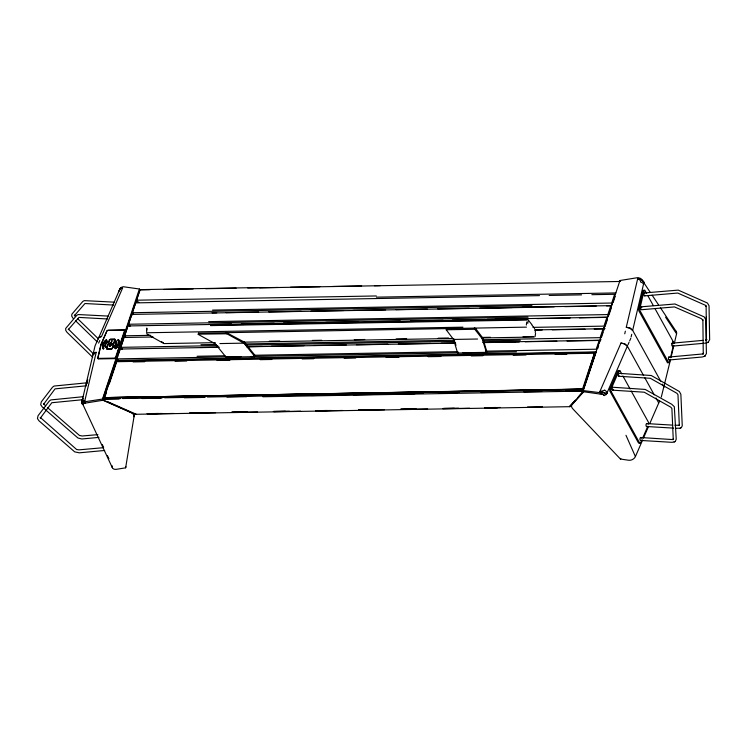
<?xml version="1.0" encoding="UTF-8"?>
<svg xmlns="http://www.w3.org/2000/svg" width="747" height="747" viewBox="0 0 747 747"><rect width="100%" height="100%" fill="white"/><g stroke="black" fill="none" stroke-linecap="round" stroke-linejoin="round"><path stroke-width="1.12" d="M83.113 404.043L83.403 403.529A3.548 1.074 8.9 0 1 83.683 403.315M115.253 348.69L115.103 348.307A8.264 5.761 -28.9 0 0 117.923 339.988L118.269 339.605M446.669 328.839L447.229 328.54M583.454 391.456L583.351 390.308L583.454 391.456L569.868 406.751L569.597 406.191L575.311 400.364M115.057 348.513L115.15 348.289A8.264 5.761 -28.9 0 0 117.933 340.016L118.054 339.736M107.885 341.482L107.848 341.547A5.631 3.922 -28.9 0 0 105.887 343.984A5.631 3.922 -28.9 0 1 107.848 341.547L107.521 341.23A6.237 4.342 -28.9 0 0 105.458 347.383L105.99 347.168A5.631 3.922 -28.9 0 1 105.672 344.684A5.631 3.922 -28.9 0 0 105.971 347.075L105.981 347.215M125.813 466.52L125.645 467.818L116.392 469.321A5.136 3.586 -28.9 0 1 112.19 465.829M146.543 330.081L146.814 328.064M146.617 331.761L147.019 328.736M526.346 325.048L526.756 322.022M527.793 323.339L528.064 321.322M535.216 332.462L535.487 330.445M535.571 333.321L535.076 336.598M640.898 437.527L673.224 439.619L673.336 438.9M679.219 425.557L679.396 424.987M125.645 467.799L134.208 415.481A5.332 3.754 10.9 0 0 134.143 414.305M82.403 402.409L82.478 402.007A5.201 3.502 16.8 0 1 82.189 400.943A5.164 3.474 17 0 1 82.786 399.169L82.768 399.29A2.577 0.71 -64.2 0 0 82.74 399.617L83.104 400.495L84.85 400.625L96.214 352.323L94.589 352.593L93.17 353.817L81.694 402.698M660.665 381.101L632.662 330.37L630.057 328.129L626.285 327.242L637.639 278.92L639.619 279.611L640.637 281.451A2.577 2.008 33.1 0 1 640.618 281.88L640.599 282.021A5.164 2.755 10 0 1 643.541 283.953L643.634 283.571M106.821 348.83L109.79 339.792L114.711 339.577L111.994 348.532M118.558 292.45A5.164 2.372 19.8 0 1 118.969 291.246L119.025 291.115A2.577 0.542 -58.8 0 1 119.287 290.648L120.827 288.65L122.592 288.043L101.508 336.523L99.248 337.112L98.352 338.587L119.865 289.033M474.354 328.073L475.596 328.456L482.571 337.719A2.736 0.896 -86.2 0 1 482.823 338.12L486.792 351.548L486.456 352.547L457.622 353.051L453.588 339.549L446.314 329.903L446.827 328.801M82.469 402.007L82.459 402.082A5.126 3.576 -28.9 0 0 83.319 404.799L83.29 404.697M93.515 352.407L95.028 345.926L98.464 338.017M86.045 386.115L87.091 381.661M82.544 401.737L82.021 403.931A5.117 2.923 18.5 0 1 84.85 400.635M86.885 383.23L87.67 379.915M118.904 347.99L117.97 351.93L118.922 352.995L121.238 346.085M244.026 341.921A2.736 1.485 85.1 0 1 244.512 342.359L255.222 355.647L254.886 356.636L226.052 357.15L215.211 343.76L198.272 334.413L198.609 333.199M603.903 330.258L604.192 327.634L604.762 328.708M624.744 333.816L625.36 331.182M631.122 336.944L631.738 334.32M646.65 293.515L644.978 290.499A1.709 0.654 84.8 0 0 644.082 290.742L639.899 308.576A1.709 0.654 84.8 0 0 640.179 310.967L668.565 362.388A1.709 0.654 84.8 0 0 669.471 362.136L669.994 359.905M670.517 357.682L673.383 345.413M670.554 359.419L661.31 397.049M671.058 357.281L673.813 345.534M674.317 343.405L676.577 333.788A5.136 3.586 -28.9 0 0 675.064 330.585M643.569 283.963L643.587 283.907A5.126 3.576 -28.9 0 0 643.541 282.422M106.606 340.1L106.177 339.876A8.964 6.247 -28.9 0 0 103.151 348.83L103.768 348.56A8.264 5.761 -28.9 0 1 106.522 340.193L106.616 339.95M136.271 414.23L135.384 414.37L102.89 399.953L102.769 399.225L119.081 398.935M119.231 290.536L119.417 289.92M106.419 348.625L109.295 339.969M112.377 348.522L115.262 339.857M84.607 403.212A2.969 0.56 0 0 1 85.083 403.156L103.067 400.261L102.507 399.057L139.4 289.005L123.18 286.717L120.949 287.53M117.232 356.786L119.641 349.587M121.098 345.245L123.507 338.046M124.964 333.704L127.382 326.504M128.839 322.162L131.248 314.963M132.705 310.621L135.114 303.422M117.223 357.673L119.632 350.474M121.089 346.132L123.498 338.933M124.954 334.591L127.373 327.401M128.829 323.049L131.239 315.86M132.695 311.508L135.104 304.318M136.384 300.257L139.857 289.911M103.88 397.824L117.755 356.44M121.565 345.105L125.076 334.619M125.365 333.76L140.053 289.939L139.4 289.005M582.66 389.168L104.253 397.637L116.336 361.707L594.528 353.219L582.959 389.701L595.443 352.407L116.224 360.885M104.515 398.16L106.335 392.745M109.239 384.061L116.149 363.462M254.886 356.636L244.045 343.247L226.883 333.778L227.163 332.938M243.737 342.789L244.017 341.939L226.098 332.462M244.166 343.387L244.428 342.584M446.314 329.903L446.603 329.053M453.644 339.68L453.915 338.877M457.622 353.051L457.958 352.061M475.316 329.306L475.596 328.456M486.456 352.547L482.217 338.783L482.497 337.933M482.543 338.97L482.814 338.176M582.501 389.178L594.397 353.247L594.817 353.751M599.131 340.567L596.237 349.204L485.681 351.155M603.006 329.025L600.112 337.663L482.562 339.736M606.872 317.484L603.978 326.122L532.984 327.373M610.738 305.943L607.843 314.58L208.665 321.64M614.613 294.402L611.718 303.039L212.531 310.098M600.158 394.061L583.631 391.764L583.09 390.56L619.991 280.508L637.947 277.613L640.45 278.342M597.647 348.69L598.683 345.609M601.522 337.158L603.24 332.013M605.042 326.644L607.451 319.445M608.908 315.103L611.326 307.904M613.128 302.535L615.192 296.363M569.933 406.676L135.244 414.296M98.632 343.116L99.781 340.483M122.125 338.774L123.264 336.141L124.217 337.205M600.952 339.465L598.898 343.424M620.99 343.041L624.763 343.919L627.368 346.169L606.275 394.659A5.117 2.923 18.5 0 0 599.888 391.521L620.99 343.041L624.763 343.919L627.368 346.169L643.615 375.592M627.947 344.853L629.086 342.21M629.665 340.893L630.813 338.26M639.572 442.532A1.709 0.822 -86.6 0 1 638.405 442.784L610.028 391.372A1.709 0.822 -86.6 0 1 610.01 388.972L617.806 371.072A1.709 0.822 -86.6 0 1 618.974 370.82L619.721 370.867M621.765 373.911L620.094 370.885A1.709 0.822 -86.6 0 0 618.927 371.138L611.13 389.038A1.709 0.822 -86.6 0 0 611.139 391.437L639.525 442.85A1.709 0.822 -86.6 0 0 640.693 442.597L641.869 439.908M642.644 438.125L647.714 426.49M583.696 391.764L571.941 404.846A5.332 2.951 32.4 0 0 572.977 409.011L620.44 459.05L628.815 460.255A5.136 3.586 -28.9 0 0 635.417 456.576L642.625 440.011M643.475 438.059L648.555 426.369M649.834 423.446L659.592 401.008M606.909 393.137L607.106 392.735A5.126 3.576 -28.9 0 1 604.379 395.583L604.286 395.48M111.639 340.725L112.358 340.809M115.822 341.136L115.701 341.407A5.631 3.922 -28.9 0 1 113.843 346.963L113.824 346.935A5.631 3.922 -28.9 0 0 115.692 341.379L116.224 341.108A6.237 4.342 -28.9 0 1 114.16 347.252L114.02 347.29M119.641 289.341L120.575 287.894M620.458 459.069L620.804 458.415M673.299 439.208L673.533 438.947M103.74 348.69L103.758 348.513A8.264 5.761 -28.9 0 1 106.541 340.212M116.299 361.688L116.513 362.379L116.336 361.707M104.253 397.637L582.399 389.038M112.386 343.937L109.473 346.515C113.749 341.921 103.982 347.813 111.985 341.678C105.598 345.684 117.895 343.396 110.519 343.947M109.398 339.82L110.098 339.343M577.562 397.834L582.053 392.791M575.563 400.299L572.65 403.539A5.332 2.951 32.4 0 0 572.249 404.36M578.477 397.049L582.856 392.175M706.429 339.866L706.13 305.897L706.158 306.41L705.532 305.327L677.744 293.048L644.773 295.849M708.119 342.257L709.65 339.745L709.043 305.775L707.446 303.03L678.22 290.116L644.306 292.945M704.869 356.123L706.401 353.611L705.784 319.651L704.197 316.905L674.971 303.992L641.057 306.821A1.494 0.57 84.8 0 0 640.777 308.698A1.494 0.57 84.8 0 0 641.524 309.725L674.494 306.914L701.349 318.633L702.908 320.286L702.88 319.763L703.254 353.854L703.553 353.294L702.04 354.022L668.798 357.066M109.464 346.487L112.367 343.909M111.873 348.672L107.064 348.914M112.153 348.83L111.583 349.148M679.453 425.22L674.943 425.258M675.988 428.274L680.143 428.19L681.423 427.461L682.254 425.771L680.862 394.295L679.35 391.503L651.263 375.508L619.216 373.351M673.392 439.143L672.935 439.423L673.607 439.096M640.431 440.431L672.216 442.336L675.363 441.374L676.222 439.143L674.317 406.695L671.712 404.258L645.193 389.43L613.147 387.273A1.494 0.719 -86.6 0 0 612.251 388.272A1.494 0.719 -86.6 0 0 612.587 390.111A1.494 0.719 -86.6 0 0 613.539 389.374M98.772 337.523L101.508 336.523M107.652 341.192L107.531 341.258A6.237 4.342 -28.9 0 0 105.476 347.411M114.104 347.29L114.142 347.224A6.237 4.342 -28.9 0 0 116.205 341.08L116.065 341.005M705.635 343.116L707.932 342.369M669.265 359.979L702.385 356.982L704.682 356.235M707.614 342.574L708.464 342.033M704.365 356.44L705.215 355.899M115.458 348.681L115.505 348.616A8.964 6.247 -28.9 0 0 118.53 339.652L118.493 339.614A8.964 6.247 -28.9 0 1 115.505 348.616M81.796 402.129L82.282 402.119M680.143 428.19L681.031 427.77M674.083 442.112L674.971 441.682M706.485 339.829L705.728 340.09M136.402 300.201L376.301 295.961M103.431 348.905L103.198 348.896A8.964 6.247 -28.9 0 1 106.177 339.876L106.606 339.941M98.641 358.747L98.623 358.383A0.962 0.672 -28.9 0 1 97.988 357.72L101.153 344.311L106.933 331.033A0.962 0.672 -28.9 0 1 108.026 330.342L124.011 330.025M198.45 333.209L526.458 327.139M96.214 352.323L93.478 353.312L93.123 354.984M102.507 399.057L82.534 402.101M120.342 398.571L102.703 398.814L102.89 399.953M85.111 403.147L85.55 403.091M98.912 437.387L81.778 438.984L77.94 438.003L42.168 406.872L40.683 404.678L41.309 401.839L52.551 387.161L54.073 386.05L87.576 382.744M672.515 346.113L704.514 343.218M103.375 447.686L78.949 449.862L76.596 449.489L40.273 417.414L40.31 418.18L51.814 402.726L82.515 399.729M85.765 385.863L55.063 388.851L43.569 404.314L43.531 403.548L45.726 406.041M672.048 343.2L703.076 340.361M643.298 290.816L644.082 290.742M672.58 341.986L673.364 341.911A1.709 0.654 84.8 0 1 673.691 343.05M643.569 290.303A1.709 0.654 84.8 0 0 642.906 290.854L638.722 308.688A1.709 0.654 84.8 0 0 639.002 311.079L667.388 362.491L668.173 362.426M83.188 396.713L50.824 399.916L49.302 401.027L38.06 415.705L37.434 418.544L38.919 420.748L74.691 451.87L79.294 452.822L104.664 450.469M97.894 434.633L82.198 435.996L79.415 435.417L47.463 407.563M604.865 392.875L605.387 392.857M604.323 392.894L602.614 392.913M140.268 289.64L260.021 287.53M140.791 289.873L150.091 289.705M164.004 289.462L193.1 288.94M205.78 288.715L236.117 288.183M247.743 287.978L277.968 287.446M290.602 287.221L319.819 286.699M332.527 286.474L361.669 285.961M374.452 285.737L380.27 285.634M259.779 287.838L619.627 281.479M376.367 297.157L615.883 292.927M135.59 302.88L539.483 295.616M549.176 295.438L581.577 294.869M591.848 294.692L615.126 294.271M132.77 312.713L531.948 305.654M491.227 307.745L610.981 305.635M212.073 312.872L216.733 312.797M226.042 312.629L258.63 312.05M268.771 311.873L301.172 311.303M310.995 311.125L343.583 310.547M352.892 310.388L385.629 309.809M395.957 309.622L427.377 309.071M437.705 308.885L469.275 308.324M479.751 308.137L512.339 307.568M522.162 307.39L554.237 306.821M564.704 306.643L596.218 306.083M606.601 305.897L611.261 305.812M131.724 314.412L530.902 307.353M128.895 324.254L528.082 317.195M487.361 319.286L607.115 317.176M208.208 324.413L231.486 324.002M241.757 323.825L274.158 323.246M283.412 323.087L315.813 322.517M325.748 322.34L358.625 321.752M367.879 321.593L400.28 321.023M410.691 320.837L443.092 320.267M452.346 320.099L484.747 319.529M495.158 319.342L527.55 318.773M536.813 318.605L570.148 318.017M579.457 317.848L607.395 317.354M127.849 325.953L527.037 318.894M211.037 325.066L527.485 319.473M210.579 325.599L527.018 320.005M146.477 332.77L462.925 327.177M198.095 334.161L226.883 333.778M446.295 329.763L474.765 329.268L482.217 338.783M125.029 335.795L150.633 335.338M534.647 329.922L603.249 328.717M123.983 337.495L153.079 336.981M534.861 330.109L542.201 329.978M552.313 329.8L585.013 329.222M594.21 329.063L603.52 328.895M269.312 341.192L279.789 341.005M312.377 340.427L321.686 340.268M354.274 339.689L364.751 339.502M396.171 338.951L406.648 338.764M438.069 338.204L448.545 338.017M482.301 337.42L490.443 337.28M523.031 336.701L533.507 336.514M164.107 343.573L215.313 342.668M243.251 342.173L452.738 338.466M481.834 337.952L534.208 337.028M219.889 343.573L243.914 343.144M453.513 339.437L477.548 339.017M200.924 344.722L216.051 344.451M244.895 343.947L454.634 340.23M121.163 347.336L217.76 345.628M245.688 345.133L454.391 341.435M483.104 340.931L520.342 340.268M483.113 342.313L599.383 340.249M200.467 347.495L218.983 347.168M246.753 346.683L262.15 346.403M271.46 346.244L304.048 345.665M313.861 345.488L346.253 344.918M356.422 344.74L387.908 344.18M398.319 344.003L430.898 343.424M441.141 343.237L455.026 342.994M483.272 342.5L515.187 341.93M525.169 341.752L556.842 341.192M567.066 341.015L599.654 340.436M106.952 349.251L111.387 349.194M120.118 349.036L219.039 347.29M246.968 346.795L455.661 343.106M483.216 342.612L519.296 341.977M197.059 356.263L224.987 355.768M254.083 355.255L457.752 351.65M98.623 358.383L114.45 358.102A0.962 0.672 -28.9 0 0 115.57 357.346L124.469 330.79A0.962 0.672 -28.9 0 0 123.853 330.062M114.487 358.644L98.651 358.924A1.345 0.934 -28.9 0 1 97.764 357.99L100.873 344.759L106.728 331.257A1.345 0.934 -28.9 0 1 108.259 330.286L124.086 330.006A1.345 0.934 -28.9 0 1 124.945 331.024L116.046 357.58A1.345 0.934 -28.9 0 1 114.487 358.644L114.468 358.289M117.288 358.868L241.094 356.683M251.132 356.506L458.621 352.836M462.944 352.761L516.476 351.809M133.087 361.922L144.741 361.716M175.059 361.175L186.722 360.969M217.032 360.437L229.861 360.213M260.18 359.671L271.833 359.466M302.152 358.933L313.815 358.728M344.134 358.187L355.787 357.981M386.106 357.449L398.935 357.215M428.078 356.702L440.907 356.478M471.226 355.936L482.879 355.731M513.198 355.198L526.028 354.974M555.18 354.452L566.833 354.246M103.898 397.665L583.108 389.187M160.624 397.339L162.949 397.292M202.596 396.592L204.93 396.554M245.735 395.826L248.069 395.789M287.716 395.088L291.209 395.023M329.688 394.341L333.19 394.285M371.67 393.604L375.162 393.538M413.642 392.857L417.143 392.801M455.614 392.119L459.116 392.054M498.763 391.353L501.088 391.316M540.735 390.616L543.069 390.569M122.601 398.524L162.286 397.824M164.611 397.787L205.388 397.068M207.339 397.03L423.241 393.211M142.229 398.534L161.016 398.198M184.313 397.787L204.118 397.432M226.967 397.03L246.706 396.685M268.761 396.293L288.491 395.947M311.303 395.536L331.108 395.191M353.238 394.799L372.454 394.472M396.349 394.033L415.015 393.706M438.863 393.305L456.8 392.987M481.171 392.548L499.743 392.222M523.908 391.792L541.538 391.484M565.843 391.055L583.547 391.101M262.851 396.76L583.22 391.092M147.906 413.651L158.392 413.464M189.841 412.904L200.327 412.717M231.775 412.167L242.261 411.98M273.719 411.42L285.363 411.214M316.812 410.663L327.298 410.476M358.747 409.916L369.233 409.739M400.691 409.179L412.335 408.973M443.783 408.413L454.269 408.226M485.727 407.675L496.204 407.488M147 413.735L162.146 413.464M190.121 412.97L204.342 412.717M231.944 412.232L247.229 411.961M273.346 411.504L289.453 411.214M315.897 410.747L331.145 410.476M358.457 410L373.407 409.729M401.008 409.244L416.219 408.973M443.027 408.497L458.509 408.226M484.962 407.759L500.135 407.488M527.513 407.003L542.462 406.742M148.055 413.913L173.687 413.464M189.99 413.175L215.622 412.717M231.925 412.437L257.556 411.98M273.86 411.69L300.658 411.214M315.794 410.953L342.593 410.476M358.896 410.187L384.528 409.739M400.831 409.449L427.629 408.973M442.766 408.702L469.564 408.226M484.71 407.965L497.521 407.741M602.035 392.913L583.09 390.56M599.906 391.521L604.099 390.438A2.577 2.166 35.5 0 0 604.36 390.074L604.426 389.943A5.164 3.091 27.6 0 1 607.096 392.698M626.285 327.242L630.057 328.129L632.662 330.37L644.017 282.058A5.117 2.923 18.5 0 0 637.639 278.92M672.73 425.136L646.958 423.605M113.656 305.065L84.962 303.525L74.355 315.71L74.644 315.038L75.158 316.242M107.596 318.978L78.921 317.41L68.285 329.632L68.435 329.147L94.066 354.442M646.5 426.509L673.691 428.134M114.216 302.161L84.28 300.621L82.777 301.471L71.88 314.179L71.693 316.074L73.057 318.362M108.156 316.084L78.211 314.543L76.708 315.383L65.68 328.456L65.764 330.426L66.997 332.284L92.712 357.281M618.759 376.255L650.301 378.29L676.913 393.286L677.968 394.659L679.322 425.529M610.01 388.972L610.757 389.019M612.689 390.177L644.231 392.203L670.843 407.208L671.898 408.572L673.252 439.441M610.392 391.391L611.139 391.437M601.951 394.285L602.792 394.481M135.571 413.997L107.166 401.456M602.792 394.472L603.632 394.836M114.907 339.231L115.309 339.717M103.002 400.261L131.08 412.643A5.332 3.754 10.9 0 1 134.04 416.77M603.38 394.696L603.529 394.771A2.848 2.176 -25.9 0 1 604.174 395.247L604.183 395.312M136.804 301.256L138.858 302.264M161.585 341.752L163.518 342.826M146.729 333.853L152.519 337.093M150.81 336.253L163.77 343.499M640.571 279.07L641.682 279.948M640.889 279.285L640.693 279.154A3.548 2.708 35.4 0 0 640.142 278.92A3.175 2.614 37.4 0 0 639.815 278.799M642.728 281.189L642.728 281.199A5.126 3.576 -28.9 0 1 643.41 282.077M640.907 278.696L642.14 280.106M98.52 338.97L77.585 318.595M75.466 320.696L97.166 341.79M641.682 279.957L642.495 280.872M528.036 319.735L531.911 324.674M532.069 325.253L534.656 328.549M643.223 281.75L650.207 292.292M652.112 295.168L658.462 304.739M660.367 307.615L676.24 331.565M665.577 317.186L676.577 333.788M619.991 280.508L620.608 281.442M226.294 332.695L226.565 333.657M474.504 328.316L474.765 329.268M647.761 295.532L653.326 305.616M654.998 308.642L673.364 341.911M662.346 384.145L664.027 387.189M611.793 304.234L612.157 304.907M644.726 377.618L654.251 394.864M655.931 397.908L658.733 402.988M607.918 315.776L608.291 316.448M604.052 327.317L604.79 328.661M622.877 375.928L630.113 389.028M631.224 391.045L648.48 422.298A1.709 0.822 -86.6 0 1 648.667 424.137M600.186 338.858L600.551 339.53M133.134 313.376L133.508 314.048M132.219 312.059L133.33 314.067M132.238 314.291L132.611 314.954M129.268 324.917L130.006 326.262M128.353 323.6L129.735 326.112M125.403 336.458L125.767 337.13M124.488 335.142L125.225 336.477M121.528 347.999L122.265 349.344M120.612 346.683L122.097 349.363M117.662 359.54L118.035 360.213M116.747 358.224L117.671 359.895M642.485 280.667L642.793 281.283M102.283 444.549L103.637 447.453M107.475 455.698L108.894 458.733M82.637 403.912L112.349 467.734M625.977 435.296L635.417 456.576M83.216 404.51L83.206 404.482A2.792 0.803 49.7 0 1 83.169 404.211M454.97 342.023L455.969 345.366M706.326 317.045L706.429 323.077M87.352 380.54A1.709 0.654 84.8 0 1 87.744 379.924M83.094 398.935A1.709 0.654 84.8 0 1 83.169 398.375M640.749 440.431A1.494 0.719 -86.6 0 1 639.955 439.404A1.494 0.719 -86.6 0 1 640.468 437.583A1.494 0.719 -86.6 0 1 641.346 438.34M619.375 375.974A1.494 0.719 -86.6 0 1 618.413 375.806A1.494 0.719 -86.6 0 1 618.507 373.78A1.494 0.719 -86.6 0 1 619.487 373.64M647.117 426.229A1.494 0.719 -86.6 0 1 646.146 426.07A1.494 0.719 -86.6 0 1 646.248 424.035A1.494 0.719 -86.6 0 1 647.229 423.904M668.135 362.65A1.709 0.654 84.8 0 1 667.388 362.491M669.48 359.69A1.494 0.57 84.8 0 1 668.686 359.522A1.494 0.57 84.8 0 1 668.537 357.505A1.494 0.57 84.8 0 1 669.303 357.365M640.982 306.877A1.494 0.57 84.8 0 1 641.757 307.633M644.988 295.569A1.494 0.57 84.8 0 1 644.194 295.401A1.494 0.57 84.8 0 1 644.045 293.375A1.494 0.57 84.8 0 1 644.81 293.244M672.851 345.31A1.494 0.57 84.8 0 1 672.011 345.814A1.494 0.57 84.8 0 1 671.842 343.489A1.494 0.57 84.8 0 1 672.748 344.022M641.888 280.274A2.857 0.588 44.1 0 1 642.196 280.629M640.151 278.883A3.52 2.745 35.7 0 1 640.431 279.033M603.819 394.939A2.792 2.11 -22.5 0 1 604.024 395.116M601.512 394.117A3.548 1.12 7.1 0 1 602.166 394.229L602.091 394.304A3.52 1.027 7.4 0 0 601.503 394.155M600.214 393.949A3.175 0.682 7.7 0 1 601.522 394.08M119.445 290.097A5.117 2.923 18.5 0 1 122.601 288.034M83.496 404.687A2.848 0.756 51.7 0 1 83.3 404.146M83.496 403.436A3.52 1.027 7.4 0 1 83.729 403.343M83.589 403.315A3.175 0.794 3.5 0 1 84.346 403.119M115.822 360.39L103.151 398.17L583.519 389.673L596.181 351.902L115.822 360.39M706.783 339.642L706.158 340.034L706.783 339.642M703.534 353.508L702.908 353.901L703.534 353.508M114.711 339.213L110.295 339.287L114.73 339.241"/></g></svg>
